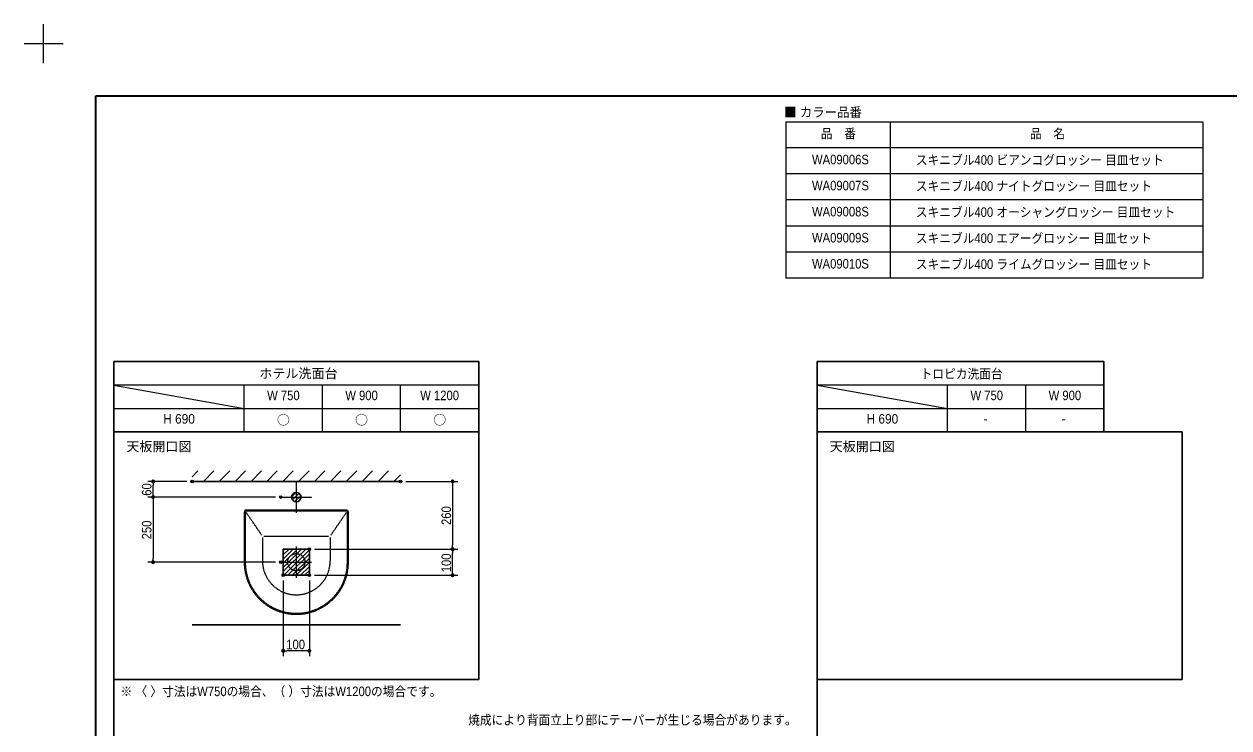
# Model space of a CAD drawing. Units: millimetres, scale not verified. Extents: x -6062 to 6062, y -3045 to 3045.
# Drawn here: x -6062 to -1438, y 344 to 3045 of the extents above; entities that cross this region are included whole.
import ezdxf
from ezdxf.enums import TextEntityAlignment as Align

# ---------------------------------------------------------------- set-up
doc = ezdxf.new("R2010")
doc.units = ezdxf.units.MM
doc.header["$LTSCALE"] = 20
doc.header["$PDMODE"] = 32
doc.header["$PDSIZE"] = 10
doc.linetypes.add('USER2', pattern=[2.91, 1.76, -0.4, 0.35, -0.4])
for name, color, linetype, lineweight in [('0-2_2寸法-1', 7, 'Continuous', 15), ('0-3_0', 7, 'Continuous', 25), ('0-5_1図面枠', 7, 'Continuous', 20), ('0-7_3一般', 7, 'Continuous', 15), ('0-8_2寸法-3', 7, 'Continuous', 15)]:
    doc.layers.add(name, color=color, linetype=linetype, lineweight=lineweight)
doc.layers.add('0-4_Defpoints', color=7, linetype='Continuous')
doc.styles.add('ＭＳ Ｐゴシック', font='')
doc.styles.get('ＭＳ Ｐゴシック').set_extended_font_data('MS PGothic')

# ---------------------------------------------------------------- blocks, each defined once
blk = doc.blocks.new('_Dot')
at = {"layer": '0-3_0'}
blk.add_line((-10, 0), (-20, 0), dxfattribs=at)
for points in [[(0, 0), (-10, 0), (-9.92, 1.25)], [(0, 0), (-9.92, -1.25), (-10, 0)], [(0, 0), (-9.92, 1.25), (-9.69, 2.49)], [(0, 0), (-9.69, -2.49), (-9.92, -1.25)], [(0, 0), (-9.69, 2.49), (-9.3, 3.68)], [(0, 0), (-9.3, -3.68), (-9.69, -2.49)], [(0, 0), (-9.3, 3.68), (-8.76, 4.82)], [(0, 0), (-8.76, -4.82), (-9.3, -3.68)], [(0, 0), (-8.76, 4.82), (-8.09, 5.88)], [(0, 0), (-8.09, -5.88), (-8.76, -4.82)], [(0, 0), (-8.09, 5.88), (-7.29, 6.85)], [(0, 0), (-7.29, -6.85), (-8.09, -5.88)], [(0, 0), (-7.29, 6.85), (-6.37, 7.71)], [(0, 0), (-6.37, -7.71), (-7.29, -6.85)], [(0, 0), (-6.37, 7.71), (-5.36, 8.44)], [(0, 0), (-5.36, -8.44), (-6.37, -7.71)], [(0, 0), (-5.36, 8.44), (-4.26, 9.05)], [(0, 0), (-4.26, -9.05), (-5.36, -8.44)], [(0, 0), (-4.26, 9.05), (-3.09, 9.51)], [(0, 0), (-3.09, -9.51), (-4.26, -9.05)], [(0, 0), (-3.09, 9.51), (-1.87, 9.82)], [(0, 0), (-1.87, -9.82), (-3.09, -9.51)], [(0, 0), (-1.87, 9.82), (-0.63, 9.98)], [(0, 0), (-0.63, -9.98), (-1.87, -9.82)], [(0, 0), (-0.63, 9.98), (0.63, 9.98)], [(0, 0), (0.63, -9.98), (-0.63, -9.98)], [(0, 0), (0.63, 9.98), (1.87, 9.82)], [(0, 0), (1.87, 9.82), (3.09, 9.51)], [(0, 0), (3.09, 9.51), (4.26, 9.05)], [(0, 0), (4.26, 9.05), (5.36, 8.44)], [(0, 0), (5.36, 8.44), (6.37, 7.71)], [(0, 0), (6.37, 7.71), (7.29, 6.85)], [(0, 0), (7.29, 6.85), (8.09, 5.88)], [(0, 0), (8.09, 5.88), (8.76, 4.82)], [(0, 0), (8.76, 4.82), (9.3, 3.68)], [(0, 0), (9.3, 3.68), (9.69, 2.49)], [(0, 0), (9.69, 2.49), (9.92, 1.25)], [(0, 0), (9.92, 1.25), (10, 0)], [(0, 0), (1.87, -9.82), (0.63, -9.98)], [(0, 0), (3.09, -9.51), (1.87, -9.82)], [(0, 0), (4.26, -9.05), (3.09, -9.51)], [(0, 0), (5.36, -8.44), (4.26, -9.05)], [(0, 0), (6.37, -7.71), (5.36, -8.44)], [(0, 0), (7.29, -6.85), (6.37, -7.71)], [(0, 0), (8.09, -5.88), (7.29, -6.85)], [(0, 0), (8.76, -4.82), (8.09, -5.88)], [(0, 0), (9.3, -3.68), (8.76, -4.82)], [(0, 0), (9.69, -2.49), (9.3, -3.68)], [(0, 0), (9.92, -1.25), (9.69, -2.49)], [(0, 0), (10, 0), (9.92, -1.25)]]:
    blk.add_solid(points, dxfattribs=at)
blk = doc.blocks.new('グループ-10')
at = {"layer": '0-5_1図面枠', "lineweight": 15}
for p, q in [((-84000, 57900), (-84000, 60900)), ((-85500, 59400), (-82500, 59400))]:
    blk.add_line(p, q, dxfattribs=at)
blk = doc.blocks.new('グループ-12')
at = {"layer": '0-5_1図面枠', "lineweight": 35}
blk.add_lwpolyline([(-80000, 55400), (80000, 55400), (80000, -55400), (-80000, -55400)], close=True, dxfattribs=at)
blk = doc.blocks.new('図面枠')
at = {"layer": '0-5_1図面枠'}
for name in ['グループ-10', 'グループ-12']:
    blk.add_blockref(name, (0, 0), dxfattribs=at)
blk = doc.blocks.new('グループ-16')
at = {"layer": '0-7_3一般', "linetype": 'USER2'}
for p, q in [((-64600, 25800), (-64600, 23400)), ((-65800, 24600), (-63400, 24600))]:
    blk.add_line(p, q, dxfattribs=at)
at = {"layer": '0-7_3一般'}
for p, q in [((-64956.6, 24643.4), (-64643.3, 24956.7)), ((-64890.6, 24389.4), (-64388.8, 24891.2)), ((-64703.6, 24256.4), (-64256.8, 24703.2))]:
    blk.add_line(p, q, dxfattribs=at)
at = {"layer": '0-7_3一般', "lineweight": 30}
blk.add_circle((-64600, 24600), 360, dxfattribs=at)
blk = doc.blocks.new('グループ-17')
at = {"layer": '0-7_3一般', "linetype": 'USER2'}
for p, q in [((-64600, 20800), (-64600, 18400)), ((-65800, 19600), (-63400, 19600))]:
    blk.add_line(p, q, dxfattribs=at)
blk.add_circle((-64600, 19600), 660, dxfattribs=at)
blk = doc.blocks.new('グループ-18')
at = {"layer": '0-7_3一般', "linetype": 'USER2'}
for p, q in [((-68600, 23440), (-68600, 19600)), ((-68520, 23440), (-68520, 19600)), ((-67256.7, 21682.4), (-68444.1, 23409.6)), ((-60760, 23600), (-68440, 23600)), ((-60760, 23520), (-68440, 23520)), ((-61943.3, 21682.4), (-60755.9, 23409.6)), ((-60680, 19600), (-60680, 23440)), ((-60600, 19600), (-60600, 23440)), ((-67200, 21500), (-67200, 19700)), ((-67100, 21600), (-62100, 21600)), ((-62000, 21500), (-62000, 19700))]:
    blk.add_line(p, q, dxfattribs=at)
for centre, radius, start, end in [((-68440, 23440), 160, 90, 180), ((-68440, 23440), 80, 90, 180), ((-60760, 23440), 160, 0, 90), ((-60760, 23440), 80, 0, 90), ((-64600, 19600), 4000, 180, 0), ((-64600, 19600), 3920, 180, 0), ((-64600, 19700), 2600, 180, 0)]:
    blk.add_arc(centre, radius, start, end, dxfattribs=at)
blk = doc.blocks.new('グループ-21')
at = {"layer": '0-5_1図面枠', "lineweight": 15}
for p, q in [((-19000, 53400), (-19000, 41400)), ((5000, 51400), (-27000, 51400)), ((5000, 49400), (-27000, 49400)), ((5000, 47400), (-27000, 47400)), ((5000, 45400), (-27000, 45400)), ((5000, 43400), (-27000, 43400))]:
    blk.add_line(p, q, dxfattribs=at)
blk.add_lwpolyline([(5000, 41400), (-27000, 41400), (-27000, 53400), (5000, 53400)], close=True, dxfattribs=at)
blk = doc.blocks.new('グループ-22')
at = {"layer": '0-5_1図面枠'}
blk.add_blockref('グループ-21', (0, 0), dxfattribs=at)
at = {"layer": '0-5_1図面枠', "style": 'ＭＳ Ｐゴシック', "width": 0.9}
for s, p in [('品\u3000番', (-24333.4, 51914.9)), ('品\u3000名', (-8279.6, 51905.4))]:
    blk.add_text(s, height=733.7, dxfattribs=at).set_placement(p, align=Align.BOTTOM_LEFT)

msp = doc.modelspace()

# ---------------------------------------------------------------- linework, layer by layer
at = {"layer": '0-2_2寸法-1'}
for p, q in [((-5437.5, 1290), (-5587.5, 1290)), ((-5567.5, 1245.01), (-5567.5, 1274.99)), ((-4597.5, 1290), (-4397.5, 1290)), ((-4417.5, 1274.99), (-4417.5, 1045.01)), ((-5097.5, 1230), (-5587.5, 1230)), ((-5097.5, 1230), (-5587.5, 1230)), ((-5567.5, 1214.99), (-5567.5, 995.01)), ((-4947.5, 1030), (-4397.5, 1030)), ((-4947.5, 1030), (-4397.5, 1030)), ((-5097.5, 980), (-5587.5, 980)), ((-4417.5, 945.01), (-4417.5, 1014.99)), ((-4947.5, 930), (-4397.5, 930)), ((-5067.5, 910), (-5067.5, 620)), ((-4967.5, 910), (-4967.5, 620)), ((-4982.51, 640), (-5052.49, 640))]:
    msp.add_line(p, q, dxfattribs=at)
at = {"layer": '0-4_Defpoints'}
for p in [(-5567.5, 1290), (-5417.5, 1290), (-4617.5, 1290), (-5077.5, 1230), (-4967.5, 1030), (-4417.5, 1030), (-5567.5, 980), (-5077.5, 980), (-5067.5, 930), (-4967.5, 930), (-5067.5, 640)]:
    msp.add_point(p, dxfattribs=at)
at = {"layer": '0-5_1図面枠', "lineweight": 30}
for p, q in [((-5717.5, 1750), (-5717.5, -2420)), ((-3017.5, 1750), (-3017.5, -2420))]:
    msp.add_line(p, q, dxfattribs=at)
at = {"layer": '0-5_1図面枠', "lineweight": 15}
for p, q in [((-4317.5, 1660), (-5717.5, 1660)), ((-5717.5, 1660), (-5217.5, 1570)), ((-5217.5, 1480), (-5217.5, 1660)), ((-4917.5, 1480), (-4917.5, 1660)), ((-4617.5, 1480), (-4617.5, 1660)), ((-1917.5, 1660), (-3017.5, 1660)), ((-3017.5, 1660), (-2517.5, 1570)), ((-2517.5, 1480), (-2517.5, 1660)), ((-2217.5, 1480), (-2217.5, 1660)), ((-5717.5, 1570), (-4317.5, 1570)), ((-3017.5, 1570), (-1917.5, 1570))]:
    msp.add_line(p, q, dxfattribs=at)
at = {"layer": '0-5_1図面枠', "lineweight": 30}
for points in [[(-5717.5, 1750), (-4317.5, 1750), (-4317.5, 1480), (-5717.5, 1480)], [(-3017.5, 1750), (-1917.5, 1750), (-1917.5, 1480), (-3017.5, 1480)], [(-5717.5, 1480), (-4317.5, 1480), (-4317.5, 530), (-5717.5, 530)], [(-3017.5, 1480), (-1617.5, 1480), (-1617.5, 530), (-3017.5, 530)]]:
    msp.add_lwpolyline(points, close=True, dxfattribs=at)
at = {"layer": '0-7_3一般'}
for p, q in [((-5417.5, 1307.76), (-5395.26, 1330)), ((-5374.3, 1290), (-5334.3, 1330)), ((-5313.34, 1290), (-5273.34, 1330)), ((-5252.38, 1290), (-5212.38, 1330)), ((-5191.42, 1290), (-5151.42, 1330)), ((-5130.46, 1290), (-5090.46, 1330)), ((-5069.5, 1290), (-5029.5, 1330)), ((-5008.54, 1290), (-4968.54, 1330)), ((-4947.58, 1290), (-4907.58, 1330)), ((-4886.62, 1290), (-4846.62, 1330)), ((-4825.66, 1290), (-4785.66, 1330)), ((-4764.7, 1290), (-4724.7, 1330)), ((-4703.74, 1290), (-4663.74, 1330)), ((-4642.78, 1290), (-4617.5, 1315.28)), ((-5067.5, 1024), (-5061.5, 1030)), ((-5067.5, 1008), (-5045.5, 1030)), ((-5067.5, 992), (-5029.5, 1030)), ((-5067.5, 976), (-5013.5, 1030)), ((-5067.5, 960), (-4997.5, 1030)), ((-5067.5, 944), (-4981.5, 1030)), ((-5065.5, 930), (-4967.5, 1028)), ((-5049.5, 930), (-4967.5, 1012)), ((-5033.5, 930), (-4967.5, 996)), ((-5017.5, 930), (-4967.5, 980)), ((-5001.5, 930), (-4967.5, 964)), ((-4985.5, 930), (-4967.5, 948)), ((-4969.5, 930), (-4967.5, 932))]:
    msp.add_line(p, q, dxfattribs=at)
at = {"layer": '0-7_3一般', "lineweight": 30}
for p, q in [((-5417.5, 1290), (-4617.5, 1290)), ((-5417.5, 740), (-4617.5, 740))]:
    msp.add_line(p, q, dxfattribs=at)
msp.add_lwpolyline([(-5067.5, 1030), (-4967.5, 1030), (-4967.5, 930), (-5067.5, 930)], close=True, dxfattribs=at)

# ---------------------------------------------------------------- block references
at = {"layer": '0-2_2寸法-1', "xscale": 0.7503418, "yscale": 0.7503418}
for p, rotation in [((-5567.5, 1290), 90), ((-4417.5, 1290), 90), ((-5567.5, 1230), 270), ((-5567.5, 1230), 90), ((-4417.5, 1030), 270), ((-4417.5, 1030), 90), ((-5567.5, 980), 270), ((-4417.5, 930), 270), ((-5067.5, 640), 180)]:
    msp.add_blockref('_Dot', p, dxfattribs=dict(at, rotation=rotation))
msp.add_blockref('_Dot', (-4967.5, 640), dxfattribs=at)
at = {"layer": '0-5_1図面枠', "xscale": 0.05, "yscale": 0.05}
for name in ['図面枠', 'グループ-22']:
    msp.add_blockref(name, (-1787.5, 0), dxfattribs=at)
at = {"layer": '0-7_3一般', "xscale": 0.05, "yscale": 0.05}
for name in ['グループ-16', 'グループ-18', 'グループ-17']:
    msp.add_blockref(name, (-1787.5, 0), dxfattribs=at)

# ---------------------------------------------------------------- texts
at = {"layer": '0-2_2寸法-1', "style": 'ＭＳ Ｐゴシック', "width": 0.9}
for s, p in [('60', (-5562.54, 1234.92)), ('260', (-4412.54, 1122.72)), ('250', (-5562.54, 1067.72)), ('100', (-4412.54, 941.39))]:
    msp.add_text(s, height=36.66, rotation=90, dxfattribs=at).set_placement(p, align=Align.BOTTOM_LEFT)
msp.add_text('100', height=36.66, dxfattribs=at).set_placement((-5056.11, 635.04), align=Align.BOTTOM_LEFT)
at = {"layer": '0-5_1図面枠', "style": 'ＭＳ Ｐゴシック'}
for s, height, width, p in [('■ カラー品番', 36.69, 0.95, (-3144.6, 2677.54)), ('WA09006S', 36.66, 0.9, (-3037.87, 2495.95)), ('スキニブル400 ビアンコグロッシー 目皿セット', 36.69, 0.9, (-2639.43, 2494.1)), ('WA09007S', 36.66, 0.9, (-3037.87, 2395.95)), ('スキニブル400 ナイトグロッシー 目皿セット', 36.69, 0.9, (-2639.43, 2394.1)), ('WA09008S', 36.66, 0.9, (-3037.87, 2295.95)), ('スキニブル400 オーシャングロッシー 目皿セット', 36.66, 0.9, (-2639.43, 2294.1)), ('WA09009S', 36.66, 0.9, (-3037.87, 2195.95)), ('スキニブル400 エアーグロッシー 目皿セット', 36.66, 0.9, (-2639.43, 2194.1)), ('WA09010S', 36.66, 0.9, (-3037.87, 2095.95)), ('スキニブル400 ライムグロッシー 目皿セット', 36.69, 0.9, (-2639.43, 2094.1)), ('トロピカ洗面台', 36.66, 0.9, (-2621.09, 1673.86)), ('W 750', 36.66, 0.9, (-5129.45, 1590.79)), ('W 900', 36.66, 0.9, (-4829.45, 1590.79)), ('W 1200', 36.69, 0.9, (-4541.75, 1590.79)), ('W 750', 36.66, 0.9, (-2429.45, 1590.79)), ('W 900', 36.66, 0.9, (-2129.45, 1590.79)), ('H 690', 36.66, 0.95, (-5528.49, 1500.79)), ('H 690', 36.66, 0.95, (-2828.49, 1500.79)), ('※ 〈 〉寸法はW750の場合、（ ）寸法はW1200の場合です。', 36.69, 0.9, (-5692.1, 455.01))]:
    msp.add_text(s, height=height, dxfattribs=dict(at, width=width)).set_placement(p, align=Align.BOTTOM_LEFT)
for s, height, p in [('ホテル洗面台', 36.69, (-5159.45, 1675.01)), ('○', 36.66, (-5092.09, 1496.74)), ('○', 36.66, (-4792.09, 1496.74)), ('○', 36.66, (-4492.09, 1496.74)), ('-', 36.66, (-2379.8, 1500.96)), ('-', 36.66, (-2079.8, 1500.96)), ('天板開口図', 36.66, (-5670, 1394.84)), ('天板開口図', 36.66, (-2970, 1394.84))]:
    msp.add_text(s, height=height, dxfattribs=at).set_placement(p, align=Align.BOTTOM_LEFT)
at = {"layer": '0-8_2寸法-3', "style": 'ＭＳ Ｐゴシック', "width": 0.9}
msp.add_text('焼成により背面立上り部にテーパーが生じる場合があります。', height=36.69, dxfattribs=at).set_placement((-4357.92, 345.41), align=Align.BOTTOM_LEFT)

doc.saveas('drawing.dxf')
